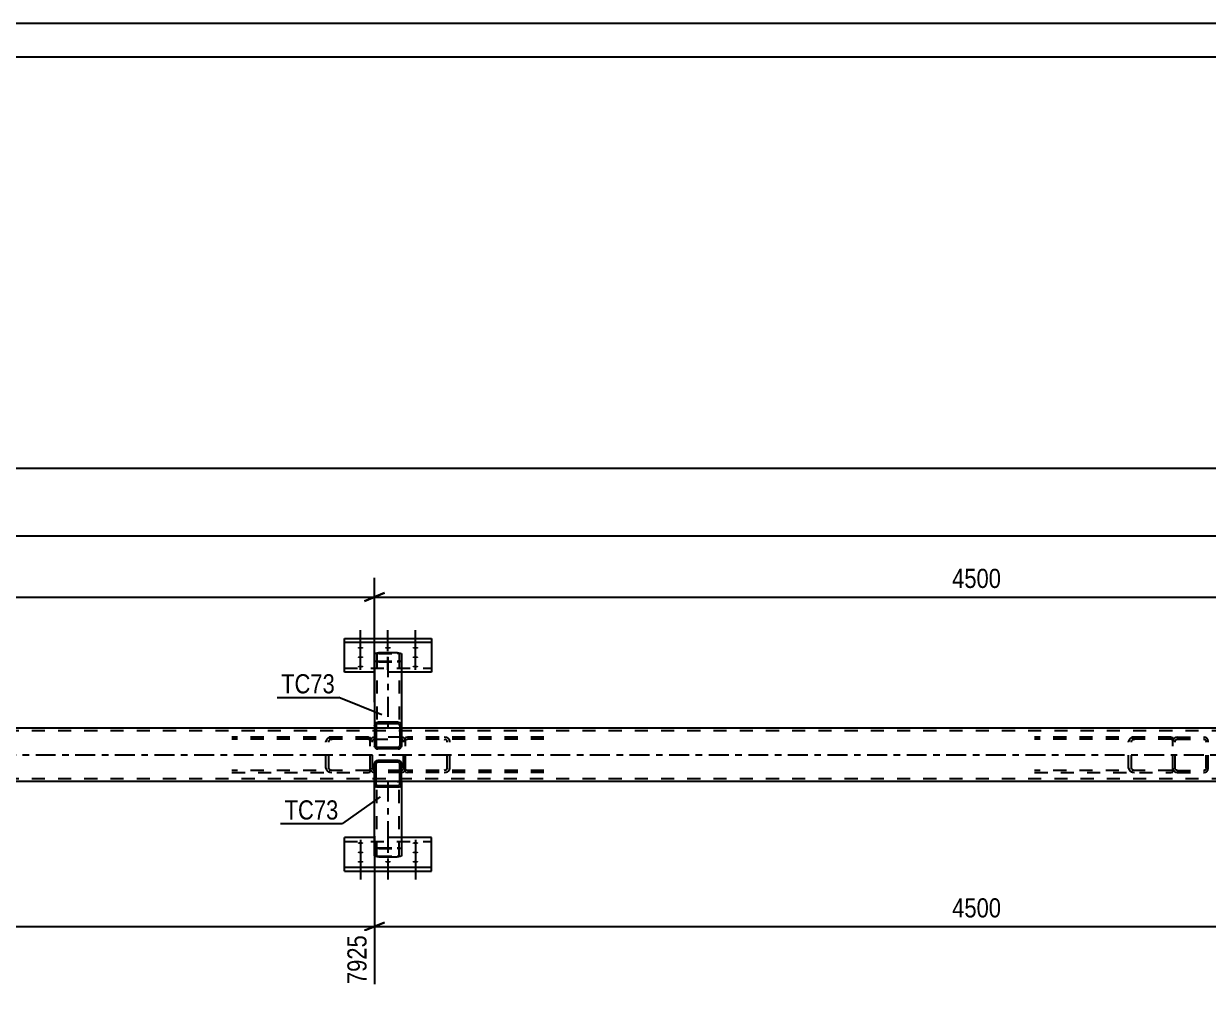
# Model space of a CAD drawing. Header units: millimetres. Extents: x -185 to 1004, y -593 to 248.
# Drawn here: x 183.5 to 360.6, y 102.1 to 248.1 of the extents above; entities that cross this region are included whole.
import ezdxf

# ---------------------------------------------------------------- set-up
doc = ezdxf.new("R2010")
doc.units = ezdxf.units.MM
doc.linetypes.add('DXK_LINE_DOT2', pattern=[3.9198, 1.9599, -1.9599])
doc.linetypes.add('DXK_LINE_DOT3', pattern=[5.9187, 2.979, -0.9799, 0.9799, -0.9799])
doc.styles.add('Arial Narrow', font='ARIALN.TTF', dxfattribs={"height": 0.2})

# ---------------------------------------------------------------- blocks, each defined once
blk = doc.blocks.new('Unknown-761544866-1163')
at = {"color": 5, "linetype": 'Continuous'}
for p, q in [((1003.64, 248.09), (-185.36, 248.09)), ((998.64, 243.09), (-180.36, 243.09))]:
    blk.add_line(p, q, dxfattribs=at)
blk = doc.blocks.new('Part-761544866-4620 - 4503')
at = {"color": 7, "linetype": 'DXK_LINE_DOT2'}
for p, q in [((355.41, 141.02), (355.36, 140.77)), ((355.36, 136.77), (355.36, 140.77)), ((355.68, 140.77), (355.7, 140.9)), ((355.68, 136.77), (355.68, 140.77)), ((356, 141.41), (355.76, 141.37)), ((355.88, 141.07), (356, 141.09)), ((356, 141.41), (360, 141.41)), ((356, 141.09), (360, 141.09)), ((360.25, 141.37), (360, 141.41)), ((360, 141.09), (360.12, 141.07)), ((360.3, 140.9), (360.32, 140.77)), ((360.32, 136.77), (360.32, 140.77)), ((360.64, 140.77), (360.59, 141.02)), ((360.64, 136.77), (360.64, 140.77)), ((355.36, 136.77), (355.41, 136.53)), ((355.7, 136.65), (355.68, 136.77)), ((356, 136.45), (355.88, 136.48)), ((356, 136.45), (360, 136.45)), ((360.12, 136.48), (360, 136.45)), ((360.32, 136.77), (360.3, 136.65)), ((360.59, 136.53), (360.64, 136.77)), ((355.76, 136.18), (356, 136.13)), ((356, 136.13), (360, 136.13)), ((360, 136.13), (360.25, 136.18))]:
    blk.add_line(p, q, dxfattribs=at)
for centre, radius, start, end in [((356, 140.77), 0.64, 112.5, 157.5), ((356, 140.77), 0.32, 112.5, 157.5), ((360, 140.77), 0.32, 22.5, 67.5), ((360, 140.77), 0.64, 22.5, 67.5), ((356, 136.77), 0.64, 202.5, 247.5), ((356, 136.77), 0.32, 202.5, 247.5), ((360, 136.77), 0.32, 292.5, 337.5), ((360, 136.77), 0.64, 292.5, 337.5)]:
    blk.add_arc(centre, radius, start, end, dxfattribs=at)
blk = doc.blocks.new('Part-761544866-4510 - 4503')
at = {"color": 2, "linetype": 'Continuous'}
for p, q in [((236.04, 137.62), (236, 137.44)), ((236, 134.4), (236, 137.44)), ((236.14, 137.78), (236.04, 137.62)), ((236.3, 137.88), (236.14, 137.78)), ((236.26, 137.53), (236.24, 137.44)), ((236.24, 134.4), (236.24, 137.44)), ((236.31, 137.61), (236.26, 137.53)), ((236.48, 137.92), (236.3, 137.88)), ((236.39, 137.66), (236.31, 137.61)), ((236.48, 137.68), (236.39, 137.66)), ((239.52, 137.92), (236.48, 137.92)), ((239.52, 137.68), (236.48, 137.68)), ((239.7, 137.88), (239.52, 137.92)), ((239.61, 137.66), (239.52, 137.68)), ((239.69, 137.61), (239.61, 137.66)), ((239.74, 137.53), (239.69, 137.61)), ((239.86, 137.78), (239.7, 137.88)), ((239.76, 137.44), (239.74, 137.53)), ((239.76, 134.4), (239.76, 137.44)), ((239.96, 137.62), (239.86, 137.78)), ((240, 137.44), (239.96, 137.62)), ((240, 134.4), (240, 137.44)), ((236.04, 134.21), (236, 134.4)), ((236.14, 134.06), (236.04, 134.21)), ((236.3, 133.95), (236.14, 134.06)), ((236.24, 134.4), (236.26, 134.3)), ((236.26, 134.3), (236.31, 134.23)), ((236.48, 133.92), (236.3, 133.95)), ((236.31, 134.23), (236.39, 134.17)), ((236.39, 134.17), (236.48, 134.16)), ((239.52, 134.16), (236.48, 134.16)), ((239.52, 133.92), (236.48, 133.92)), ((239.52, 134.16), (239.61, 134.17)), ((239.7, 133.95), (239.52, 133.92)), ((239.61, 134.17), (239.69, 134.23)), ((239.69, 134.23), (239.74, 134.3)), ((239.86, 134.06), (239.7, 133.95)), ((239.74, 134.3), (239.76, 134.4)), ((239.96, 134.21), (239.86, 134.06)), ((240, 134.4), (239.96, 134.21))]:
    blk.add_line(p, q, dxfattribs=at)
at = {"color": 7, "linetype": 'DXK_LINE_DOT2'}
for p, q in [((236, 137.44), (236.04, 137.62)), ((236.3, 137.88), (236.48, 137.92)), ((239.52, 137.92), (239.7, 137.88)), ((239.96, 137.62), (240, 137.44)), ((236.24, 134.77), (236, 134.77)), ((240, 134.77), (239.76, 134.77))]:
    blk.add_line(p, q, dxfattribs=at)
for centre, start, end in [((236.48, 137.44), 112.5, 157.5), ((239.52, 137.44), 22.5, 67.5)]:
    blk.add_arc(centre, 0.48, start, end, dxfattribs=at)
blk = doc.blocks.new('Part-761544866-4511 - 4503')
at = {"color": 2, "linetype": 'Continuous'}
for p, q in [((236.03, 143.36), (236.14, 143.51)), ((236.14, 143.51), (236.29, 143.62)), ((236.29, 143.62), (236.48, 143.65)), ((239.52, 143.65), (236.48, 143.65)), ((239.52, 143.65), (239.7, 143.62)), ((239.7, 143.62), (239.86, 143.51)), ((239.86, 143.51), (239.96, 143.36)), ((236, 143.17), (236.03, 143.36)), ((236, 143.17), (236, 140.13)), ((236.26, 143.27), (236.24, 143.17)), ((236.24, 143.17), (236.24, 140.13)), ((236.31, 143.34), (236.26, 143.27)), ((236.39, 143.4), (236.31, 143.34)), ((236.48, 143.41), (236.39, 143.4)), ((239.52, 143.41), (236.48, 143.41)), ((239.61, 143.4), (239.52, 143.41)), ((239.69, 143.34), (239.61, 143.4)), ((239.74, 143.27), (239.69, 143.34)), ((239.76, 143.17), (239.74, 143.27)), ((239.76, 143.17), (239.76, 140.13)), ((239.96, 143.36), (240, 143.17)), ((240, 143.17), (240, 140.13)), ((236, 140.13), (236.03, 139.95)), ((236.03, 139.95), (236.14, 139.79)), ((236.24, 140.13), (236.26, 140.04)), ((236.26, 140.04), (236.31, 139.96)), ((236.31, 139.96), (236.39, 139.91)), ((236.39, 139.91), (236.48, 139.89)), ((239.52, 139.89), (239.61, 139.91)), ((239.61, 139.91), (239.69, 139.96)), ((239.69, 139.96), (239.74, 140.04)), ((239.74, 140.04), (239.76, 140.13)), ((239.86, 139.79), (239.96, 139.95)), ((239.96, 139.95), (240, 140.13)), ((236.14, 139.79), (236.29, 139.69)), ((236.29, 139.69), (236.48, 139.65)), ((239.52, 139.89), (236.48, 139.89)), ((239.52, 139.65), (236.48, 139.65)), ((239.52, 139.65), (239.7, 139.69)), ((239.7, 139.69), (239.86, 139.79))]:
    blk.add_line(p, q, dxfattribs=at)
at = {"color": 7, "linetype": 'DXK_LINE_DOT2'}
for p, q in [((236.24, 142.77), (236, 142.77)), ((240, 142.77), (239.76, 142.77)), ((236.03, 139.95), (236, 140.13)), ((240, 140.13), (239.96, 139.95)), ((236.48, 139.65), (236.29, 139.69)), ((239.7, 139.69), (239.52, 139.65))]:
    blk.add_line(p, q, dxfattribs=at)
for centre, start, end in [((236.48, 140.13), 202.5, 247.5), ((239.52, 140.13), 292.5, 337.5)]:
    blk.add_arc(centre, 0.48, start, end, dxfattribs=at)
blk = doc.blocks.new('Bolt-761544866-4516 - 4503')
at = {"linetype": 'Continuous'}
for points in [[(233.9, 125.43), (233.81, 125.44), (233.72, 125.45), (233.64, 125.46), (233.57, 125.48), (233.52, 125.51), (233.48, 125.54), (233.46, 125.57), (233.46, 125.6), (233.48, 125.63), (233.52, 125.66), (233.57, 125.69), (233.64, 125.71), (233.72, 125.72), (233.81, 125.73), (233.9, 125.73), (233.99, 125.73), (234.08, 125.72), (234.16, 125.71), (234.23, 125.69), (234.28, 125.66), (234.32, 125.63), (234.34, 125.6), (234.34, 125.57), (234.32, 125.54), (234.28, 125.51), (234.23, 125.48), (234.16, 125.46), (234.08, 125.45), (233.99, 125.44)], [(233.9, 124.03), (233.81, 124.03), (233.72, 124.04), (233.64, 124.06), (233.57, 124.08), (233.52, 124.11), (233.48, 124.14), (233.46, 124.17), (233.46, 124.2), (233.48, 124.23), (233.52, 124.26), (233.57, 124.28), (233.64, 124.3), (233.72, 124.32), (233.81, 124.33), (233.9, 124.33), (233.99, 124.33), (234.08, 124.32), (234.16, 124.3), (234.23, 124.28), (234.28, 124.26), (234.32, 124.23), (234.34, 124.2), (234.34, 124.17), (234.32, 124.14), (234.28, 124.11), (234.23, 124.08), (234.16, 124.06), (234.08, 124.04), (233.99, 124.03)], [(242.1, 125.43), (242.01, 125.44), (241.92, 125.45), (241.84, 125.46), (241.77, 125.48), (241.72, 125.51), (241.68, 125.54), (241.66, 125.57), (241.66, 125.6), (241.68, 125.63), (241.72, 125.66), (241.77, 125.69), (241.84, 125.71), (241.92, 125.72), (242.01, 125.73), (242.1, 125.73), (242.19, 125.73), (242.28, 125.72), (242.36, 125.71), (242.43, 125.69), (242.48, 125.66), (242.52, 125.63), (242.54, 125.6), (242.54, 125.57), (242.52, 125.54), (242.48, 125.51), (242.43, 125.48), (242.36, 125.46), (242.28, 125.45), (242.19, 125.44)], [(242.1, 124.03), (242.01, 124.03), (241.92, 124.04), (241.84, 124.06), (241.77, 124.08), (241.72, 124.11), (241.68, 124.14), (241.66, 124.17), (241.66, 124.2), (241.68, 124.23), (241.72, 124.26), (241.77, 124.28), (241.84, 124.3), (241.92, 124.32), (242.01, 124.33), (242.1, 124.33), (242.19, 124.33), (242.28, 124.32), (242.36, 124.3), (242.43, 124.28), (242.48, 124.26), (242.52, 124.23), (242.54, 124.2), (242.54, 124.17), (242.52, 124.14), (242.48, 124.11), (242.43, 124.08), (242.36, 124.06), (242.28, 124.04), (242.19, 124.03)], [(233.9, 122.63), (233.81, 122.63), (233.72, 122.64), (233.64, 122.66), (233.57, 122.68), (233.52, 122.7), (233.48, 122.73), (233.46, 122.76), (233.46, 122.8), (233.48, 122.83), (233.52, 122.86), (233.57, 122.88), (233.64, 122.9), (233.72, 122.92), (233.81, 122.93), (233.9, 122.93), (233.99, 122.93), (234.08, 122.92), (234.16, 122.9), (234.23, 122.88), (234.28, 122.86), (234.32, 122.83), (234.34, 122.8), (234.34, 122.76), (234.32, 122.73), (234.28, 122.7), (234.23, 122.68), (234.16, 122.66), (234.08, 122.64), (233.99, 122.63)], [(238, 122.63), (237.91, 122.63), (237.82, 122.64), (237.74, 122.66), (237.67, 122.68), (237.62, 122.7), (237.58, 122.73), (237.56, 122.76), (237.56, 122.8), (237.58, 122.83), (237.62, 122.86), (237.67, 122.88), (237.74, 122.9), (237.82, 122.92), (237.91, 122.93), (238, 122.93), (238.09, 122.93), (238.18, 122.92), (238.26, 122.9), (238.33, 122.88), (238.38, 122.86), (238.42, 122.83), (238.44, 122.8), (238.44, 122.76), (238.42, 122.73), (238.38, 122.7), (238.33, 122.68), (238.26, 122.66), (238.18, 122.64), (238.09, 122.63)], [(242.1, 122.63), (242.01, 122.63), (241.92, 122.64), (241.84, 122.66), (241.77, 122.68), (241.72, 122.7), (241.68, 122.73), (241.66, 122.76), (241.66, 122.8), (241.68, 122.83), (241.72, 122.86), (241.77, 122.88), (241.84, 122.9), (241.92, 122.92), (242.01, 122.93), (242.1, 122.93), (242.19, 122.93), (242.28, 122.92), (242.36, 122.9), (242.43, 122.88), (242.48, 122.86), (242.52, 122.83), (242.54, 122.8), (242.54, 122.76), (242.52, 122.73), (242.48, 122.7), (242.43, 122.68), (242.36, 122.66), (242.28, 122.64), (242.19, 122.63)]]:
    blk.add_hatch(color=1, dxfattribs=at).paths.add_polyline_path(points)
at = {"color": 1, "linetype": 'Continuous'}
for p, q in [((233.9, 126.07), (233.9, 122.95)), ((242.1, 126.07), (242.1, 122.95)), ((233.9, 124.67), (233.9, 121.55)), ((242.1, 124.67), (242.1, 121.55)), ((233.9, 123.27), (233.9, 120.15)), ((238, 123.27), (238, 120.15)), ((242.1, 123.27), (242.1, 120.15))]:
    blk.add_line(p, q, dxfattribs=at)
at = {"color": 1, "linetype": 'DXK_LINE_DOT2'}
blk.add_line((238, 126.07), (238, 122.95), dxfattribs=at)
blk = doc.blocks.new('Bolt-761544866-4517 - 4503')
at = {"linetype": 'Continuous'}
for points in [[(233.9, 154.92), (233.99, 154.92), (234.08, 154.91), (234.16, 154.89), (234.23, 154.87), (234.28, 154.84), (234.32, 154.82), (234.34, 154.78), (234.34, 154.75), (234.32, 154.72), (234.28, 154.69), (234.23, 154.67), (234.16, 154.65), (234.08, 154.63), (233.99, 154.62), (233.9, 154.62), (233.81, 154.62), (233.72, 154.63), (233.64, 154.65), (233.57, 154.67), (233.52, 154.69), (233.48, 154.72), (233.46, 154.75), (233.46, 154.78), (233.48, 154.82), (233.52, 154.84), (233.57, 154.87), (233.64, 154.89), (233.72, 154.91), (233.81, 154.92)], [(238, 154.92), (238.09, 154.92), (238.18, 154.91), (238.26, 154.89), (238.33, 154.87), (238.38, 154.84), (238.42, 154.82), (238.44, 154.78), (238.44, 154.75), (238.42, 154.72), (238.38, 154.69), (238.33, 154.67), (238.26, 154.65), (238.18, 154.63), (238.09, 154.62), (238, 154.62), (237.91, 154.62), (237.82, 154.63), (237.74, 154.65), (237.67, 154.67), (237.62, 154.69), (237.58, 154.72), (237.56, 154.75), (237.56, 154.78), (237.58, 154.82), (237.62, 154.84), (237.67, 154.87), (237.74, 154.89), (237.82, 154.91), (237.91, 154.92)], [(242.1, 154.92), (242.19, 154.92), (242.28, 154.91), (242.36, 154.89), (242.43, 154.87), (242.48, 154.84), (242.52, 154.82), (242.54, 154.78), (242.54, 154.75), (242.52, 154.72), (242.48, 154.69), (242.43, 154.67), (242.36, 154.65), (242.28, 154.63), (242.19, 154.62), (242.1, 154.62), (242.01, 154.62), (241.92, 154.63), (241.84, 154.65), (241.77, 154.67), (241.72, 154.69), (241.68, 154.72), (241.66, 154.75), (241.66, 154.78), (241.68, 154.82), (241.72, 154.84), (241.77, 154.87), (241.84, 154.89), (241.92, 154.91), (242.01, 154.92)], [(233.9, 153.52), (233.99, 153.51), (234.08, 153.5), (234.16, 153.49), (234.23, 153.47), (234.28, 153.44), (234.32, 153.41), (234.34, 153.38), (234.34, 153.35), (234.32, 153.32), (234.28, 153.29), (234.23, 153.27), (234.16, 153.24), (234.08, 153.23), (233.99, 153.22), (233.9, 153.22), (233.81, 153.22), (233.72, 153.23), (233.64, 153.24), (233.57, 153.27), (233.52, 153.29), (233.48, 153.32), (233.46, 153.35), (233.46, 153.38), (233.48, 153.41), (233.52, 153.44), (233.57, 153.47), (233.64, 153.49), (233.72, 153.5), (233.81, 153.51)], [(242.1, 153.52), (242.19, 153.51), (242.28, 153.5), (242.36, 153.49), (242.43, 153.47), (242.48, 153.44), (242.52, 153.41), (242.54, 153.38), (242.54, 153.35), (242.52, 153.32), (242.48, 153.29), (242.43, 153.27), (242.36, 153.24), (242.28, 153.23), (242.19, 153.22), (242.1, 153.22), (242.01, 153.22), (241.92, 153.23), (241.84, 153.24), (241.77, 153.27), (241.72, 153.29), (241.68, 153.32), (241.66, 153.35), (241.66, 153.38), (241.68, 153.41), (241.72, 153.44), (241.77, 153.47), (241.84, 153.49), (241.92, 153.5), (242.01, 153.51)], [(233.9, 152.11), (233.99, 152.11), (234.08, 152.1), (234.16, 152.09), (234.23, 152.07), (234.28, 152.04), (234.32, 152.01), (234.34, 151.98), (234.34, 151.95), (234.32, 151.92), (234.28, 151.89), (234.23, 151.86), (234.16, 151.84), (234.08, 151.83), (233.99, 151.82), (233.9, 151.81), (233.81, 151.82), (233.72, 151.83), (233.64, 151.84), (233.57, 151.86), (233.52, 151.89), (233.48, 151.92), (233.46, 151.95), (233.46, 151.98), (233.48, 152.01), (233.52, 152.04), (233.57, 152.07), (233.64, 152.09), (233.72, 152.1), (233.81, 152.11)], [(242.1, 152.11), (242.19, 152.11), (242.28, 152.1), (242.36, 152.09), (242.43, 152.07), (242.48, 152.04), (242.52, 152.01), (242.54, 151.98), (242.54, 151.95), (242.52, 151.92), (242.48, 151.89), (242.43, 151.86), (242.36, 151.84), (242.28, 151.83), (242.19, 151.82), (242.1, 151.81), (242.01, 151.82), (241.92, 151.83), (241.84, 151.84), (241.77, 151.86), (241.72, 151.89), (241.68, 151.92), (241.66, 151.95), (241.66, 151.98), (241.68, 152.01), (241.72, 152.04), (241.77, 152.07), (241.84, 152.09), (241.92, 152.1), (242.01, 152.11)]]:
    blk.add_hatch(color=1, dxfattribs=at).paths.add_polyline_path(points)
at = {"color": 1, "linetype": 'Continuous'}
for p, q in [((233.9, 154.28), (233.9, 157.4)), ((233.9, 152.88), (233.9, 156)), ((238, 154.28), (238, 157.4)), ((242.1, 154.28), (242.1, 157.4)), ((242.1, 152.88), (242.1, 156)), ((233.9, 151.48), (233.9, 154.6)), ((242.1, 151.48), (242.1, 154.6))]:
    blk.add_line(p, q, dxfattribs=at)
at = {"color": 1, "linetype": 'DXK_LINE_DOT2'}
blk.add_line((238, 151.48), (238, 154.6), dxfattribs=at)
blk = doc.blocks.new('Part-761544866-4679 - 4503')
at = {"color": 7, "linetype": 'DXK_LINE_DOT2'}
for p, q in [((240.9, 141.41), (240.64, 141.38)), ((240.64, 136.17), (240.64, 141.38)), ((240.64, 141.03), (240.73, 141.07)), ((240.73, 141.07), (240.9, 141.09)), ((261.32, 141.41), (240.9, 141.41)), ((261.32, 141.09), (240.9, 141.09)), ((246.72, 141.37), (246.39, 141.41)), ((246.39, 141.09), (246.56, 141.07)), ((246.79, 140.9), (246.83, 140.77)), ((246.83, 136.77), (246.83, 140.77)), ((247.27, 140.77), (247.2, 141.02)), ((247.27, 136.77), (247.27, 140.77)), ((240.73, 136.48), (240.64, 136.52)), ((240.9, 136.45), (240.73, 136.48)), ((261.32, 136.45), (240.9, 136.45)), ((246.56, 136.48), (246.39, 136.45)), ((246.83, 136.77), (246.79, 136.65)), ((247.2, 136.53), (247.27, 136.77)), ((240.64, 136.17), (240.9, 136.13)), ((261.32, 136.13), (240.9, 136.13)), ((246.39, 136.13), (246.72, 136.18))]:
    blk.add_line(p, q, dxfattribs=at)
for centre, radius, start, end in [((246.46, 140.68), 0.401, 32.4105, 75.4453), ((246.52, 140.59), 0.802, 32.4105, 75.4453), ((246.46, 136.87), 0.401, 284.5547, 327.5895), ((246.52, 136.96), 0.802, 284.5547, 327.5895)]:
    blk.add_arc(centre, radius, start, end, dxfattribs=at)
blk = doc.blocks.new('Part-761544866-4557 - 4503')
at = {"color": 7, "linetype": 'DXK_LINE_DOT2'}
for p, q in [((857, 142.37), (-81, 142.37)), ((240, 142.77), (236, 142.77)), ((857, 135.17), (-81, 135.17)), ((240, 134.77), (236, 134.77))]:
    blk.add_line(p, q, dxfattribs=at)
at = {"color": 2, "linetype": 'Continuous'}
for p, q in [((236, 142.77), (0.01, 142.77)), ((416, 142.77), (240, 142.77)), ((236, 134.77), (0.01, 134.77)), ((416, 134.77), (240, 134.77))]:
    blk.add_line(p, q, dxfattribs=at)
at = {"color": 7, "linetype": 'DXK_LINE_DOT3'}
blk.add_line((-81, 138.77), (857, 138.77), dxfattribs=at)
blk = doc.blocks.new('Part-761544866-4648 - 4503')
at = {"color": 2, "linetype": 'Continuous'}
for p, q in [((236, 153.83), (236.05, 153.92)), ((236, 153.83), (236, 143.18)), ((236.05, 153.92), (236.19, 153.99)), ((236.19, 153.99), (236.39, 154.03)), ((236.39, 154.03), (236.64, 154.05)), ((236.64, 154.05), (239.36, 154.05)), ((239.36, 154.05), (239.6, 154.03)), ((239.6, 154.03), (239.81, 153.99)), ((239.81, 153.99), (239.95, 153.92)), ((239.95, 153.92), (240, 153.83)), ((240, 153.83), (240, 142.77)), ((239.76, 142.77), (236.24, 142.77))]:
    blk.add_line(p, q, dxfattribs=at)
at = {"color": 7, "linetype": 'DXK_LINE_DOT2'}
for p, q in [((236.05, 152.82), (236, 152.9)), ((236.19, 152.75), (236.05, 152.82)), ((236.39, 152.7), (236.19, 152.75)), ((236.34, 153.87), (236.32, 153.83)), ((236.32, 153.83), (236.32, 142.77)), ((236.32, 152.9), (236.34, 152.86)), ((236.41, 153.91), (236.34, 153.87)), ((236.34, 152.86), (236.41, 152.82)), ((236.64, 152.68), (236.39, 152.7)), ((236.52, 153.93), (236.41, 153.91)), ((236.41, 152.82), (236.52, 152.8)), ((236.64, 153.94), (236.52, 153.93)), ((236.52, 152.8), (236.64, 152.79)), ((236.64, 153.94), (239.36, 153.94)), ((236.64, 152.79), (239.36, 152.79)), ((236.64, 152.68), (239.36, 152.68)), ((239.48, 153.93), (239.36, 153.94)), ((239.36, 152.79), (239.48, 152.8)), ((239.6, 152.7), (239.36, 152.68)), ((239.59, 153.91), (239.48, 153.93)), ((239.48, 152.8), (239.59, 152.82)), ((239.66, 153.87), (239.59, 153.91)), ((239.59, 152.82), (239.6, 152.83)), ((239.6, 152.83), (239.66, 152.86)), ((239.81, 152.75), (239.6, 152.7)), ((239.68, 153.83), (239.66, 153.87)), ((239.66, 152.86), (239.68, 152.9)), ((239.68, 153.83), (239.68, 142.77)), ((239.95, 152.82), (239.81, 152.75)), ((240, 152.9), (239.95, 152.82)), ((236, 143.18), (236, 142.77)), ((236.24, 142.77), (236, 142.77)), ((239.66, 142.77), (239.68, 142.77)), ((240, 142.77), (239.76, 142.77))]:
    blk.add_line(p, q, dxfattribs=at)
at = {"color": 7, "linetype": 'DXK_LINE_DOT3'}
blk.add_line((238, 153.37), (238, 142.77), dxfattribs=at)
blk = doc.blocks.new('Part-761544866-4619 - 4503')
at = {"color": 7, "linetype": 'DXK_LINE_DOT2'}
for p, q in [((235.41, 141.02), (235.36, 140.77)), ((235.36, 136.77), (235.36, 140.77)), ((235.68, 140.77), (235.7, 140.9)), ((235.68, 136.77), (235.68, 140.77)), ((236, 141.41), (235.76, 141.37)), ((235.88, 141.07), (236, 141.09)), ((240, 141.41), (236, 141.41)), ((236, 141.09), (240, 141.09)), ((240.25, 141.37), (240, 141.41)), ((240, 141.09), (240.12, 141.07)), ((240.3, 140.9), (240.32, 140.77)), ((240.32, 136.77), (240.32, 140.77)), ((240.64, 140.77), (240.59, 141.02)), ((240.64, 136.77), (240.64, 140.77)), ((235.36, 136.77), (235.41, 136.53)), ((235.7, 136.65), (235.68, 136.77)), ((236, 136.45), (235.88, 136.48)), ((240, 136.45), (236, 136.45)), ((240.12, 136.48), (240, 136.45)), ((240.32, 136.77), (240.3, 136.65)), ((240.59, 136.53), (240.64, 136.77)), ((235.76, 136.18), (236, 136.13)), ((240, 136.13), (236, 136.13)), ((240, 136.13), (240.25, 136.18))]:
    blk.add_line(p, q, dxfattribs=at)
for centre, radius, start, end in [((236, 140.77), 0.64, 112.5, 157.5), ((236, 140.77), 0.32, 112.5, 157.5), ((240, 140.77), 0.32, 22.5, 67.5), ((240, 140.77), 0.64, 22.5, 67.5), ((236, 136.77), 0.64, 202.5, 247.5), ((236, 136.77), 0.32, 202.5, 247.5), ((240, 136.77), 0.32, 292.5, 337.5), ((240, 136.77), 0.64, 292.5, 337.5)]:
    blk.add_arc(centre, radius, start, end, dxfattribs=at)
blk = doc.blocks.new('Part-761544866-4665 - 4503')
at = {"color": 7, "linetype": 'DXK_LINE_DOT2'}
for p, q in [((236, 134.39), (236, 134.77)), ((236.24, 134.77), (236, 134.77)), ((236.32, 123.72), (236.32, 134.77)), ((239.36, 134.77), (240, 134.77)), ((239.59, 134.77), (239.6, 134.77)), ((239.66, 134.77), (239.68, 134.77)), ((239.68, 123.72), (239.68, 134.77)), ((236, 124.65), (236.05, 124.73)), ((236.05, 124.73), (236.19, 124.8)), ((236.19, 124.8), (236.39, 124.85)), ((236.34, 124.69), (236.32, 124.65)), ((236.41, 124.72), (236.34, 124.69)), ((236.39, 124.85), (236.64, 124.87)), ((236.52, 124.75), (236.41, 124.72)), ((236.64, 124.76), (236.52, 124.75)), ((236.64, 124.87), (239.36, 124.87)), ((236.64, 124.76), (239.36, 124.76)), ((239.36, 124.87), (239.6, 124.85)), ((239.48, 124.75), (239.36, 124.76)), ((239.59, 124.72), (239.48, 124.75)), ((239.59, 124.72), (239.6, 124.72)), ((239.6, 124.85), (239.81, 124.8)), ((239.6, 124.72), (239.66, 124.69)), ((239.68, 124.65), (239.66, 124.69)), ((239.81, 124.8), (239.95, 124.73)), ((239.95, 124.73), (240, 124.65)), ((236.32, 123.72), (236.34, 123.68)), ((236.34, 123.68), (236.41, 123.64)), ((236.41, 123.64), (236.52, 123.62)), ((236.52, 123.62), (236.64, 123.61)), ((236.64, 123.61), (239.36, 123.61)), ((239.36, 123.61), (239.48, 123.62)), ((239.48, 123.62), (239.59, 123.64)), ((239.59, 123.64), (239.66, 123.68)), ((239.66, 123.68), (239.68, 123.72))]:
    blk.add_line(p, q, dxfattribs=at)
at = {"color": 2, "linetype": 'Continuous'}
for p, q in [((239.76, 134.77), (236.24, 134.77)), ((240, 134.77), (240, 123.72)), ((236, 123.72), (236, 134.39)), ((236.05, 123.63), (236, 123.72)), ((236.19, 123.56), (236.05, 123.63)), ((236.39, 123.51), (236.19, 123.56)), ((236.64, 123.5), (236.39, 123.51)), ((236.64, 123.5), (239.36, 123.5)), ((239.6, 123.51), (239.36, 123.5)), ((239.81, 123.56), (239.6, 123.51)), ((239.95, 123.63), (239.81, 123.56)), ((240, 123.72), (239.95, 123.63))]:
    blk.add_line(p, q, dxfattribs=at)
at = {"color": 7, "linetype": 'DXK_LINE_DOT3'}
blk.add_line((238, 134.77), (238, 124.18), dxfattribs=at)
blk = doc.blocks.new('Part-761544866-4689 - 4503')
at = {"color": 7, "linetype": 'DXK_LINE_DOT2'}
for p, q in [((235.1, 141.41), (214.68, 141.41)), ((235.1, 141.09), (214.68, 141.09)), ((228.8, 141.02), (228.73, 140.77)), ((228.73, 136.77), (228.73, 140.77)), ((229.17, 140.77), (229.21, 140.9)), ((229.17, 136.77), (229.17, 140.77)), ((229.61, 141.41), (229.28, 141.37)), ((229.44, 141.07), (229.61, 141.09)), ((235.1, 141.41), (235.36, 141.38)), ((235.1, 141.09), (235.27, 141.07)), ((235.27, 141.07), (235.36, 141.03)), ((235.36, 136.17), (235.36, 141.38)), ((235.1, 136.45), (214.68, 136.45)), ((228.73, 136.77), (228.8, 136.53)), ((229.21, 136.65), (229.17, 136.77)), ((229.61, 136.45), (229.44, 136.48)), ((235.27, 136.48), (235.1, 136.45)), ((235.36, 136.52), (235.27, 136.48)), ((214.68, 136.13), (235.1, 136.13)), ((229.28, 136.18), (229.61, 136.13)), ((235.1, 136.13), (235.36, 136.17))]:
    blk.add_line(p, q, dxfattribs=at)
for centre, radius, start, end in [((229.48, 140.59), 0.802, 104.5547, 147.5896), ((229.55, 140.68), 0.401, 104.5547, 147.5896), ((229.48, 136.96), 0.802, 212.4104, 255.4453), ((229.55, 136.87), 0.401, 212.4104, 255.4453)]:
    blk.add_arc(centre, radius, start, end, dxfattribs=at)
blk = doc.blocks.new('Part-761544866-4690 - 4503')
at = {"color": 7, "linetype": 'DXK_LINE_DOT2'}
for p, q in [((355.1, 141.41), (334.68, 141.41)), ((355.1, 141.09), (334.68, 141.09)), ((348.8, 141.02), (348.73, 140.77)), ((348.73, 136.77), (348.73, 140.77)), ((349.17, 140.77), (349.21, 140.9)), ((349.17, 136.77), (349.17, 140.77)), ((349.61, 141.41), (349.28, 141.37)), ((349.44, 141.07), (349.61, 141.09)), ((355.1, 141.41), (355.36, 141.38)), ((355.1, 141.09), (355.27, 141.07)), ((355.27, 141.07), (355.36, 141.03)), ((355.36, 136.17), (355.36, 141.38)), ((355.1, 136.45), (334.68, 136.45)), ((348.73, 136.77), (348.8, 136.53)), ((349.21, 136.65), (349.17, 136.77)), ((349.61, 136.45), (349.44, 136.48)), ((355.27, 136.48), (355.1, 136.45)), ((355.36, 136.52), (355.27, 136.48)), ((334.68, 136.13), (355.1, 136.13)), ((349.28, 136.18), (349.61, 136.13)), ((355.1, 136.13), (355.36, 136.17))]:
    blk.add_line(p, q, dxfattribs=at)
for centre, radius, start, end in [((349.48, 140.59), 0.802, 104.5547, 147.5895), ((349.55, 140.68), 0.401, 104.5547, 147.5895), ((349.48, 136.96), 0.802, 212.4105, 255.4453), ((349.55, 136.87), 0.401, 212.4105, 255.4453)]:
    blk.add_arc(centre, radius, start, end, dxfattribs=at)
blk = doc.blocks.new('Part-761544866-4693 - 4503')
at = {"color": 2, "linetype": 'Continuous'}
for p, q in [((231.5, 121.36), (231.5, 126.41)), ((236, 126.41), (231.5, 126.41)), ((244.5, 126.41), (240, 126.41)), ((244.5, 121.36), (244.5, 126.41)), ((231.5, 121.96), (244.5, 121.96)), ((231.5, 121.36), (244.5, 121.36))]:
    blk.add_line(p, q, dxfattribs=at)
at = {"color": 7, "linetype": 'DXK_LINE_DOT2'}
for p, q in [((231.5, 125.8), (244.5, 125.8)), ((240, 126.41), (236, 126.41))]:
    blk.add_line(p, q, dxfattribs=at)
blk = doc.blocks.new('Part-761544866-4694 - 4503')
at = {"color": 2, "linetype": 'Continuous'}
for p, q in [((231.5, 151.14), (231.5, 156.19)), ((231.5, 156.19), (244.5, 156.19)), ((244.5, 156.19), (244.5, 151.14)), ((244.5, 155.59), (231.5, 155.59)), ((236, 151.14), (231.5, 151.14)), ((244.5, 151.14), (240, 151.14))]:
    blk.add_line(p, q, dxfattribs=at)
at = {"color": 7, "linetype": 'DXK_LINE_DOT2'}
for p, q in [((231.5, 151.74), (244.5, 151.74)), ((240, 151.14), (236, 151.14))]:
    blk.add_line(p, q, dxfattribs=at)
blk = doc.blocks.new('StraightDimension-761544866-4791 - 4503')
at = {"color": 7, "linetype": 'Continuous'}
blk.add_line((-82, 181.61), (858, 181.61), dxfattribs=at)
blk = doc.blocks.new('StraightDimension-761544866-4839 - 4503')
at = {"color": 7, "linetype": 'Continuous'}
for p, q in [((236, 146.67), (236, 165.22)), ((416, 145.9), (416, 165.22)), ((237.5, 162.97), (234.5, 161.77)), ((414.5, 161.77), (417.5, 162.97)), ((236, 162.37), (416, 162.37))]:
    blk.add_line(p, q, dxfattribs=at)
at = {"color": 0}
blk.add_wipeout([(330.26, 163.12), (330.26, 167.32), (321.74, 167.32), (321.74, 163.12)], dxfattribs=at)
at = {"color": 3, "style": 'Arial Narrow'}
blk.add_text('4500', height=2.863, dxfattribs=at).set_placement((322.34, 163.72))
blk = doc.blocks.new('StraightDimension-761544866-4849 - 4503')
at = {"color": 7, "linetype": 'Continuous'}
for p, q in [((-3.99, 148.29), (-3.99, 165.22)), ((236, 146.67), (236, 165.22)), ((-2.49, 162.97), (-5.49, 161.77)), ((234.5, 161.77), (237.5, 162.97)), ((-3.99, 162.37), (236, 162.37))]:
    blk.add_line(p, q, dxfattribs=at)
at = {"color": 0}
blk.add_wipeout([(120.26, 163.12), (120.26, 167.32), (111.75, 167.32), (111.75, 163.12)], dxfattribs=at)
at = {"color": 3, "style": 'Arial Narrow'}
blk.add_text('6000', height=2.863, dxfattribs=at).set_placement((112.35, 163.72))
blk = doc.blocks.new('StraightDimension-761544866-5022 - 4503')
at = {"color": 7, "linetype": 'Continuous'}
for p, q in [((416, 128.48), (416, 102.67)), ((236, 126.59), (236, 104.5)), ((237.5, 113.71), (234.5, 112.51)), ((414.5, 112.51), (417.5, 113.71)), ((236, 113.11), (416, 113.11))]:
    blk.add_line(p, q, dxfattribs=at)
at = {"color": 0}
blk.add_wipeout([(330.26, 113.86), (330.26, 118.06), (321.75, 118.06), (321.75, 113.86)], dxfattribs=at)
at = {"color": 0, "linetype": 'Continuous'}
blk.add_wipeout([(415.4, 112.41), (411.2, 112.41), (411.2, 102.07), (415.4, 102.07)], dxfattribs=at)
at = {"color": 3, "style": 'Arial Narrow'}
blk.add_text('4500', height=2.863, dxfattribs=at).set_placement((322.35, 114.46))
at = {"color": 3, "linetype": 'Continuous', "style": 'Arial Narrow'}
blk.add_text('12425', height=2.863, rotation=90.0002, dxfattribs=at).set_placement((414.8, 102.67))
blk = doc.blocks.new('StraightDimension-761544866-5040 - 4503')
at = {"color": 7, "linetype": 'Continuous'}
for p, q in [((-3.99, 128.25), (-3.99, 104.5)), ((236, 126.59), (236, 104.5)), ((-2.49, 113.71), (-5.49, 112.51)), ((234.5, 112.51), (237.5, 113.71)), ((-3.99, 113.11), (236, 113.11))]:
    blk.add_line(p, q, dxfattribs=at)
at = {"color": 0}
blk.add_wipeout([(120.26, 113.86), (120.26, 118.06), (111.75, 118.06), (111.75, 113.86)], dxfattribs=at)
at = {"color": 0, "linetype": 'Continuous'}
blk.add_wipeout([(235.4, 112.41), (231.2, 112.41), (231.2, 103.9), (235.4, 103.9)], dxfattribs=at)
at = {"color": 3, "style": 'Arial Narrow'}
blk.add_text('6000', height=2.863, dxfattribs=at).set_placement((112.35, 114.46))
at = {"color": 3, "linetype": 'Continuous', "style": 'Arial Narrow'}
blk.add_text('7925', height=2.863, rotation=90.0002, dxfattribs=at).set_placement((234.8, 104.5))
blk = doc.blocks.new('StraightDimension-761544866-26461 - 4503')
at = {"color": 7, "linetype": 'Continuous'}
blk.add_line((-81, 171.53), (857, 171.53), dxfattribs=at)
blk = doc.blocks.new('Mark-761544866-4661 - 4503')
at = {"color": 0}
blk.add_wipeout([(230.59, 129.1), (230.59, 132.1), (222.55, 132.1), (222.55, 129.1)], dxfattribs=at)
blk.add_wipeout([(230.59, 129.1), (230.59, 132.1), (222.55, 132.1), (222.55, 129.1)], dxfattribs=at)
at = {"color": 30, "linetype": 'Continuous'}
for p in [(236.81, 132.51), (221.95, 128.5)]:
    blk.add_line(p, (231.19, 128.5), dxfattribs=at)
at = {"color": 3, "style": 'Arial Narrow'}
blk.add_text('TC73', height=2.863, dxfattribs=at).set_placement((222.55, 129.1))
blk = doc.blocks.new('Mark-761544866-4644 - 4503')
at = {"color": 0}
blk.add_wipeout([(230.06, 147.96), (230.06, 150.96), (222.03, 150.96), (222.03, 147.96)], dxfattribs=at)
blk.add_wipeout([(230.06, 147.96), (230.06, 150.96), (222.03, 150.96), (222.03, 147.96)], dxfattribs=at)
at = {"color": 30, "linetype": 'Continuous'}
for p in [(221.43, 147.36), (237.06, 144.74)]:
    blk.add_line(p, (230.66, 147.36), dxfattribs=at)
at = {"color": 3, "style": 'Arial Narrow'}
blk.add_text('TC73', height=2.863, dxfattribs=at).set_placement((222.03, 147.96))

msp = doc.modelspace()

# ---------------------------------------------------------------- block references
for name in ['Unknown-761544866-1163', 'Part-761544866-4694 - 4503', 'Bolt-761544866-4517 - 4503', 'Part-761544866-4648 - 4503', 'Part-761544866-4511 - 4503', 'Part-761544866-4557 - 4503', 'Part-761544866-4689 - 4503', 'Part-761544866-4619 - 4503', 'Part-761544866-4679 - 4503', 'Part-761544866-4690 - 4503', 'Part-761544866-4620 - 4503', 'Part-761544866-4510 - 4503', 'Part-761544866-4665 - 4503', 'Part-761544866-4693 - 4503', 'Bolt-761544866-4516 - 4503']:
    msp.add_blockref(name, (0, 0))

# ---------------------------------------------------------------- next in the draw order: block references
for name in ['StraightDimension-761544866-4791 - 4503', 'StraightDimension-761544866-5022 - 4503']:
    msp.add_blockref(name, (0, 0))

# ---------------------------------------------------------------- next in the draw order: block references
for name in ['StraightDimension-761544866-4839 - 4503', 'StraightDimension-761544866-5040 - 4503']:
    msp.add_blockref(name, (0, 0))

# ---------------------------------------------------------------- next in the draw order: block references
for name in ['StraightDimension-761544866-4849 - 4503', 'Mark-761544866-4661 - 4503']:
    msp.add_blockref(name, (0, 0))

# ---------------------------------------------------------------- next in the draw order: block references
msp.add_blockref('StraightDimension-761544866-26461 - 4503', (0, 0))

# ---------------------------------------------------------------- next in the draw order: block references
msp.add_blockref('Mark-761544866-4644 - 4503', (0, 0))

doc.saveas('drawing.dxf')
